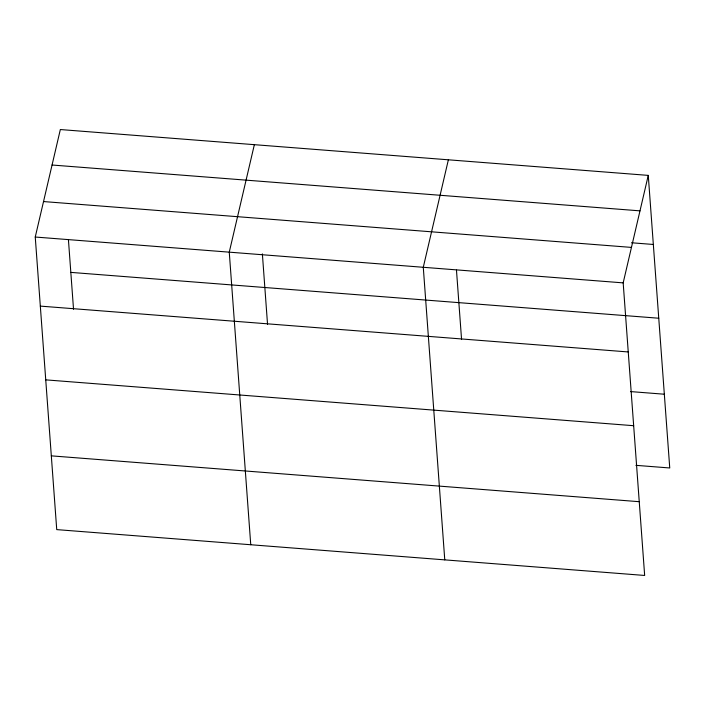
<?xml version="1.0" encoding="UTF-8"?>
<svg xmlns="http://www.w3.org/2000/svg" width="705" height="705" viewBox="0 0 705 705"><rect width="100%" height="100%" fill="white"/><g stroke="black" fill="none" stroke-linecap="round" stroke-linejoin="round"><path stroke-width="1.06" d="M648.265 175.386L623.176 282.872L644.661 575.456L56.735 529.614L35.25 237.03L60.339 129.544L648.265 175.386L669.75 467.97L635.884 465.335M254.355 144.675L229.266 252.152L250.751 544.736M448.371 159.806L423.282 267.283L444.767 559.867M52.055 165.014L639.981 210.857M631.486 242.767L653.341 244.468M43.525 201.559L631.46 247.402M35.25 237.03L623.176 282.872M70.826 272.386L658.752 318.228M40.326 306.111L628.252 351.954M630.473 391.575L664.33 394.218M45.737 379.863L633.672 425.705M51.324 455.853L639.25 501.696M456.47 270.103L461.572 339.554M262.375 253.888L267.548 324.423M68.438 239.85L73.531 309.292"/></g></svg>
